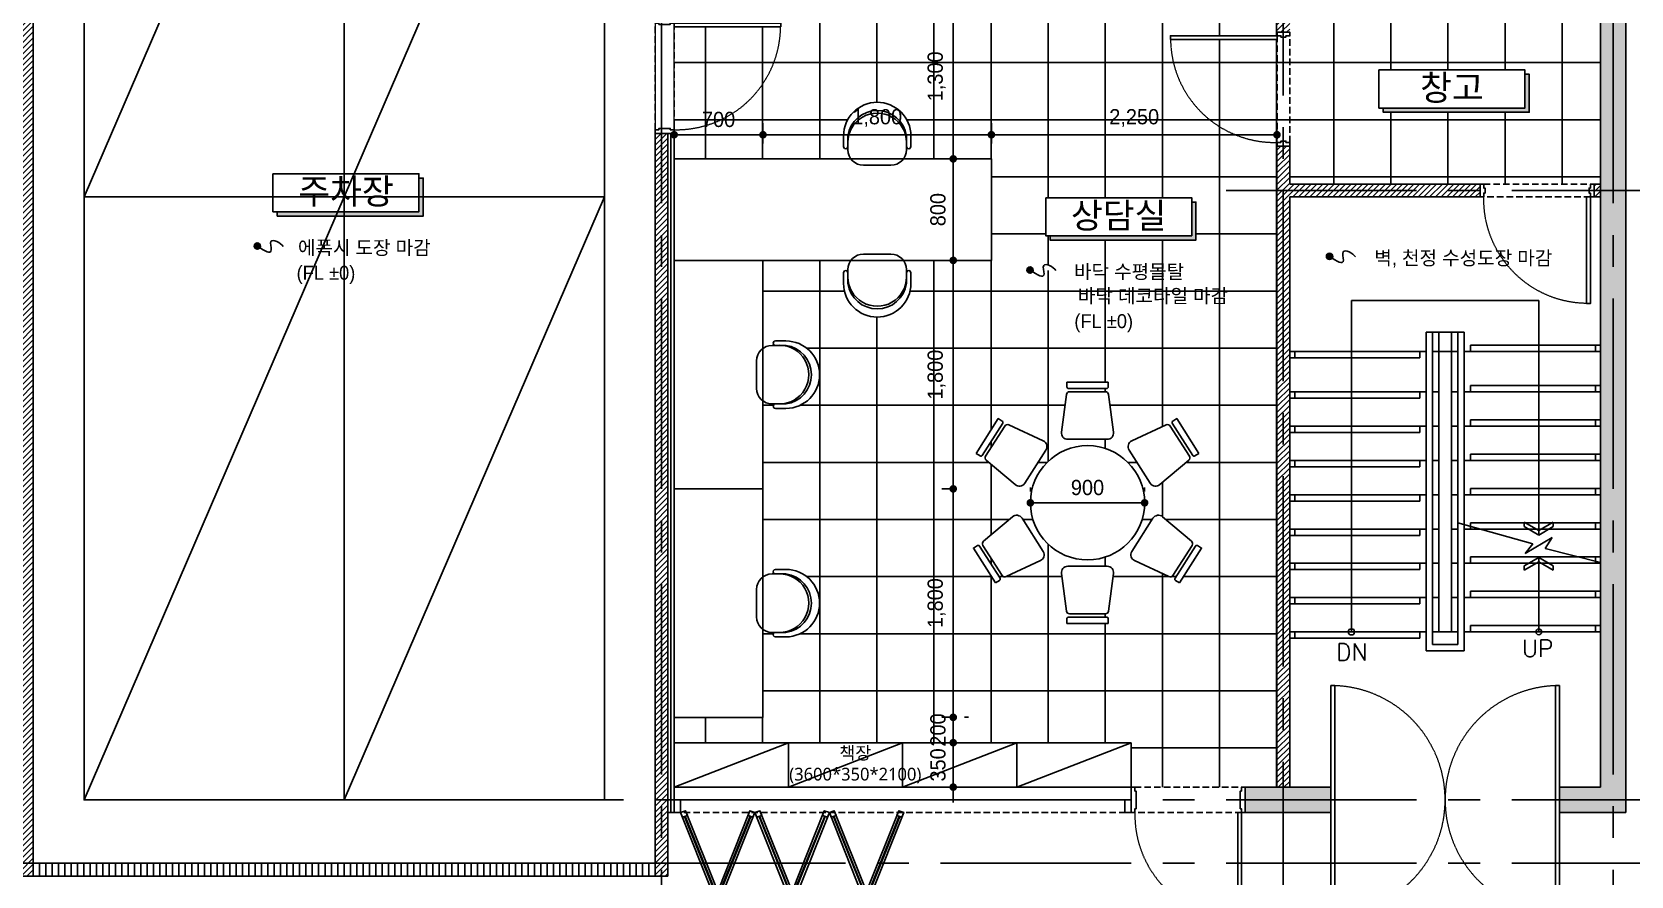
# Model space of a CAD drawing. Header units: millimetres. Extents: x -224448 to 1592092, y -164641 to 319001.
# Drawn here: x -9757 to 2843, y 85562 to 92212 of the extents above; entities that cross this region are included whole.
import ezdxf
from ezdxf.enums import TextEntityAlignment as Align

# ---------------------------------------------------------------- set-up
doc = ezdxf.new("R2010")
doc.units = ezdxf.units.MM
for name, pattern in [('CEN', [62, 60, -1, 0, -1]), ('CENTER2', [1.125, 0.75, -0.125, 0.125, -0.125]), ('HIDDEN', [9.525, 6.35, -3.175])]:
    doc.linetypes.add(name, pattern=pattern)
doc.layers.get('Defpoints').update_dxf_attribs({"color": 35})
for name, color, linetype in [('ARREA', 1, 'Continuous'), ('CORE', 7, 'Continuous'), ('DIM', 3, 'Continuous'), ('FUR', 6, 'Continuous'), ('I-SYM', 4, 'Continuous'), ('I-TEXT', 7, 'Continuous'), ('I_CON', 2, 'Continuous'), ('I_DOOR', 4, 'Continuous'), ('I_FUR', 6, 'Continuous'), ('I_HAT', 8, 'Continuous'), ('I_TXT', 7, 'Continuous'), ('I_WALL', 3, 'Continuous'), ('I_WIN', 5, 'Continuous')]:
    doc.layers.add(name, color=color, linetype=linetype)
doc.layers.add('I_CEN', color=1, linetype='CEN', lineweight=13)
doc.styles.add('HY울릉도', font='')
doc.styles.add('IABU-글꼴스타일', font='')
doc.styles.add('NTOP', font='Dotum.ttf')
doc.styles.add('ROMANS', font='romans', dxfattribs={"height": 135})
doc.styles.add('맑은고딕', font='malgun.ttf')
doc.styles.get('HY울릉도').set_extended_font_data('HY울릉도L')
doc.styles.get('IABU-글꼴스타일').set_extended_font_data('HY울릉도L')
doc.linetypes.add('BATTING', pattern='A,0.00254,-2.54,[134,ltypeshp.shx,S=2.54,R=0,X=-2.54,Y=0],-5.08,[134,ltypeshp.shx,S=2.54,R=180,X=2.54,Y=0],-2.54', length=10.16254)
doc.dimstyles.new('IABC-100 (SUB)', dxfattribs={"dimscale": 60, "dimtxt": 2, "dimasz": 1, "dimexe": 1.5, "dimexo": 2, "dimgap": 1, "dimtad": 1, "dimdec": 0, "dimdsep": 46, "dimlunit": 6, "dimtxsty": 'IABU-글꼴스타일', "dimblk": '1234_Dot', "dimcen": 1, "dimclrd": 4, "dimclre": 4, "dimclrt": 7, "dimadec": 0, "dimazin": 0, "dimtfac": 1, "dimtdec": 0, "dimtix": 1, "dimtmove": 2, "dimatfit": 3, "dimldrblk": '1234_Dot', "dimfxl": 2, "dimtolj": 1, "dimtzin": 0, "dimarcsym": 0})
pattern_1 = [(0, (-20650, 42020), (0, 450), []), (90, (-20650, 42020), (-450, 3e-14), [])]

# ---------------------------------------------------------------- blocks, each defined once
blk = doc.blocks.new('klsdfa')
at = {"layer": 'I_CEN'}
blk.add_arc((2937606, -1355168), 820, 90.7053, 181.3042, dxfattribs=at)
at = {"layer": 'I_DOOR'}
for points in [[(2937596, -1354347), (2937596, -1355187), (2937626, -1355187), (2937626, -1354347)], [(2936756, -1355187), (2936756, -1355287), (2936786, -1355287), (2936786, -1355257), (2936796, -1355257), (2936796, -1355217), (2936786, -1355217), (2936786, -1355187), (2936756, -1355187)], [(2937656, -1355187), (2937656, -1355287), (2937626, -1355287), (2937626, -1355257), (2937616, -1355257), (2937616, -1355217), (2937626, -1355217), (2937626, -1355187), (2937656, -1355187)]]:
    blk.add_lwpolyline(points, close=True, dxfattribs=at)
at = {"layer": 'I_FUR', "color": 8, "linetype": 'HIDDEN', "ltscale": 8}
for p, q in [((2937626, -1355187), (2936786, -1355187)), ((2936786, -1355287), (2937626, -1355287))]:
    blk.add_line(p, q, dxfattribs=at)
blk = doc.blocks.new('J8')
at = {"layer": 'I_CEN'}
blk.add_arc((796784, -72323), 820, 268.6958, 359.2947, dxfattribs=at)
at = {"layer": 'I_DOOR'}
for points in [[(796765, -72273), (796615, -72273), (796615, -72303), (796645, -72303), (796645, -72313), (796735, -72313), (796735, -72303), (796765, -72303), (796765, -72273)], [(797605, -72333), (796765, -72333), (796765, -72303), (797605, -72303)], [(796765, -73173), (796615, -73173), (796615, -73143), (796645, -73143), (796645, -73133), (796735, -73133), (796735, -73143), (796765, -73143), (796765, -73173)]]:
    blk.add_lwpolyline(points, close=True, dxfattribs=at)
at = {"layer": 'I_FUR', "color": 8, "linetype": 'HIDDEN', "ltscale": 8}
for p, q in [((796615, -73143), (796615, -72303)), ((796765, -72303), (796765, -73143))]:
    blk.add_line(p, q, dxfattribs=at)
blk = doc.blocks.new('J9')
at = {"layer": 'I_CEN'}
blk.add_arc((800009, -79640), 820, 178.6958, 269.2947, dxfattribs=at)
at = {"layer": 'I_DOOR'}
for points in [[(799159, -79622), (799159, -79422), (799189, -79422), (799189, -79452), (799199, -79452), (799199, -79592), (799189, -79592), (799189, -79622), (799159, -79622)], [(800059, -79622), (800059, -79422), (800029, -79422), (800029, -79452), (800019, -79452), (800019, -79592), (800029, -79592), (800029, -79622), (800059, -79622)], [(799999, -80462), (799999, -79622), (800029, -79622), (800029, -80462)]]:
    blk.add_lwpolyline(points, close=True, dxfattribs=at)
at = {"layer": 'I_FUR', "color": 8, "linetype": 'HIDDEN', "ltscale": 8}
for p, q in [((799189, -79422), (800029, -79422)), ((800029, -79622), (799189, -79622))]:
    blk.add_line(p, q, dxfattribs=at)
blk = doc.blocks.new('J13')
at = {"layer": 'I_CEN'}
for centre, start, end in [((805749, -78923), 270, 90), ((807549, -78923), 90, 270)]:
    blk.add_arc(centre, 900, start, end, dxfattribs=at)
at = {"layer": 'I_DOOR'}
for points in [[(805749, -79823), (805749, -78023), (805779, -78023), (805779, -79823)], [(807549, -79823), (807549, -78023), (807519, -78023), (807519, -79823)]]:
    blk.add_lwpolyline(points, close=True, dxfattribs=at)
blk = doc.blocks.new('55')
at = {"layer": 'CORE', "color": 1}
for p, q in [((43002, 6190), (43002, 8800)), ((43002, 8080), (43002, 8800)), ((44478, 8800), (43002, 8800)), ((44478, 6953), (44478, 8800)), ((43940, 8450), (44965, 8450)), ((43940, 8400), (43940, 8450)), ((44925, 8450), (44925, 8400)), ((42515, 8350), (43540, 8350)), ((42555, 8400), (42555, 8350)), ((43540, 8350), (43540, 8400)), ((42555, 8080), (42555, 8030)), ((43540, 8030), (43540, 8080)), ((43940, 8130), (44965, 8130)), ((43940, 8080), (43940, 8130)), ((44925, 8130), (44925, 8080)), ((42515, 8030), (43540, 8030)), ((43940, 7860), (44965, 7860)), ((43940, 7810), (43940, 7860)), ((44925, 7860), (44925, 7810)), ((42515, 7760), (43540, 7760)), ((42555, 7810), (42555, 7760)), ((43540, 7760), (43540, 7810)), ((43940, 7590), (44965, 7590)), ((43940, 7540), (43940, 7590)), ((44925, 7590), (44925, 7540)), ((42515, 7490), (43540, 7490)), ((42555, 7540), (42555, 7490)), ((43540, 7490), (43540, 7540)), ((43940, 7320), (44965, 7320)), ((43940, 7270), (43940, 7320)), ((44925, 7320), (44925, 7270)), ((42515, 7220), (43540, 7220)), ((42555, 7270), (42555, 7220)), ((43540, 7220), (43540, 7270)), ((42515, 6950), (43540, 6950)), ((42555, 7000), (42555, 6950)), ((43540, 6950), (43540, 7000)), ((43840, 7050), (44431, 6883)), ((43940, 7050), (44965, 7050)), ((43940, 7000), (43940, 7050)), ((44371, 6807), (44584, 6934)), ((44584, 6934), (44529, 6847)), ((44925, 7050), (44925, 7000)), ((44431, 6883), (44371, 6807)), ((44529, 6847), (44965, 6736)), ((42515, 6680), (43540, 6680)), ((42555, 6730), (42555, 6680)), ((43540, 6680), (43540, 6730)), ((43940, 6780), (44965, 6780)), ((43940, 6730), (43940, 6780)), ((44478, 6190), (44478, 6777)), ((44925, 6780), (44925, 6730)), ((42555, 6460), (42555, 6410)), ((43540, 6410), (43540, 6460)), ((43940, 6510), (44965, 6510)), ((43940, 6460), (43940, 6510)), ((44925, 6510), (44925, 6460)), ((42515, 6410), (43540, 6410)), ((42555, 6190), (42555, 6140)), ((43540, 6140), (43540, 6190)), ((43940, 6240), (44965, 6240)), ((43940, 6190), (43940, 6240)), ((44925, 6240), (44925, 6190)), ((42515, 6140), (43540, 6140))]:
    blk.add_line(p, q, dxfattribs=at)
at = {"layer": 'CORE'}
for p, q in [((43590, 6040), (43590, 8550)), ((43590, 8550), (43890, 8550)), ((43640, 6090), (43640, 8550)), ((43690, 6190), (43690, 8550)), ((43790, 6190), (43790, 8550)), ((43840, 6090), (43840, 8550)), ((43890, 6040), (43890, 8550)), ((42515, 8400), (43590, 8400)), ((43640, 8400), (43690, 8400)), ((43640, 8400), (43840, 8400)), ((43790, 8400), (43840, 8400)), ((43890, 8400), (44965, 8400)), ((42515, 8080), (43590, 8080)), ((43640, 8080), (43690, 8080)), ((43790, 8080), (43840, 8080)), ((43890, 8080), (44965, 8080)), ((42515, 7810), (43590, 7810)), ((43640, 7810), (43690, 7810)), ((43790, 7810), (43840, 7810)), ((43890, 7810), (44965, 7810)), ((42515, 7540), (43590, 7540)), ((43640, 7540), (43690, 7540)), ((43790, 7540), (43840, 7540)), ((43890, 7540), (44965, 7540)), ((42515, 7270), (43590, 7270)), ((43640, 7270), (43690, 7270)), ((43790, 7270), (43840, 7270)), ((43890, 7270), (44965, 7270)), ((42515, 7000), (43590, 7000)), ((43640, 7000), (43690, 7000)), ((43790, 7000), (43840, 7000)), ((43890, 7000), (44965, 7000)), ((44478, 6988), (44363, 7054)), ((44363, 7054), (44363, 7019)), ((44478, 6953), (44363, 7019)), ((44478, 6988), (44592, 7054)), ((44478, 6953), (44592, 7019)), ((44592, 7054), (44592, 7019)), ((42515, 6730), (43590, 6730)), ((43640, 6730), (43690, 6730)), ((43790, 6730), (43840, 6730)), ((43890, 6730), (44965, 6730)), ((44478, 6777), (44363, 6711)), ((44478, 6743), (44363, 6677)), ((44363, 6677), (44363, 6711)), ((44478, 6777), (44592, 6711)), ((44478, 6743), (44592, 6677)), ((44592, 6677), (44592, 6711)), ((42515, 6460), (43590, 6460)), ((43640, 6460), (43690, 6460)), ((43790, 6460), (43840, 6460)), ((43890, 6460), (44965, 6460)), ((42515, 6190), (43590, 6190)), ((43640, 6190), (43840, 6190)), ((43890, 6190), (44965, 6190)), ((43640, 6090), (43840, 6090)), ((43590, 6040), (43890, 6040))]:
    blk.add_line(p, q, dxfattribs=at)
for centre, radius in [((43002, 6190), 24.4), ((44478, 6190), 23.2)]:
    blk.add_circle(centre, radius, dxfattribs=at)
at = {"layer": 'CORE', "color": 2, "style": 'ROMANS'}
for s, p in [('DN', (43005, 5963)), ('UP', (44469, 5992))]:
    blk.add_text(s, height=135, dxfattribs=at).set_placement(p, align=Align.CENTER)
blk = doc.blocks.new('gg')
at = {"layer": 'I_FUR'}
blk.add_lwpolyline([(39772, 12041, 0.414213), (39894, 12163), (39894, 12189, 1.001496), (39929, 12189), (39929, 12272, 0.999571), (39398, 12272), (39398, 12189, 1.001496), (39433, 12189), (39433, 12163, 0.414213), (39555, 12041)], format="xyb", close=True, dxfattribs=at)
blk.add_lwpolyline([(39894, 12189), (39894, 12272, 0.871098), (39433, 12272), (39433, 12189)], format="xyb", dxfattribs=at)
at = {"layer": 'I_HAT'}
blk.add_arc((39664, 12221), 231, 359.9213, 180.0787, dxfattribs=at)
blk = doc.blocks.new('J85')
at = {"layer": 'I_FUR'}
for points in [[(806492, -75205, 0.453592), (806541, -75148), (806502, -74852, 0.375902), (806477, -74830), (806196, -74830, 0.375902), (806171, -74852), (806131, -75148, 0.453592), (806181, -75205)], [(806499, -74755), (806499, -74793, -0.414214), (806486, -74805), (806186, -74805, -0.414214), (806174, -74793), (806174, -74755)]]:
    blk.add_lwpolyline(points, format="xyb", close=True, dxfattribs=at)
blk = doc.blocks.new('1234_Dot')
at = {"color": 0, "linetype": 'ByBlock', "lineweight": -2}
blk.add_line((-0.5, 0), (-1, 0), dxfattribs=at)
at = {"color": 0, "linetype": 'ByBlock', "const_width": 0.5}
blk.add_lwpolyline([(-0.25, 0, 1), (0.25, 0, 1)], format="xyb", close=True, dxfattribs=at)
blk = doc.blocks.new('*D224')
at = {"layer": 'Defpoints', "color": 0, "ltscale": 50, "transparency": 16777216}
for p in [(-1890, 88502), (-990, 88502), (-990, 88502)]:
    blk.add_point(p, dxfattribs=at)
at = {"layer": 'DIM', "color": 4, "lineweight": -2, "ltscale": 50, "transparency": 16777216}
for p, q in [((-1890, 88622), (-1890, 88592)), ((-990, 88622), (-990, 88592)), ((-1830, 88502), (-1050, 88502))]:
    blk.add_line(p, q, dxfattribs=at)
at = {"layer": 'DIM', "color": 4, "lineweight": -2, "ltscale": 50, "transparency": 16777216, "xscale": 60, "yscale": 60, "zscale": 60, "rotation": 180}
blk.add_blockref('1234_Dot', (-1890, 88502), dxfattribs=at)
at = {"layer": 'DIM', "color": 4, "lineweight": -2, "ltscale": 50, "transparency": 16777216, "xscale": 60, "yscale": 60, "zscale": 60}
blk.add_blockref('1234_Dot', (-990, 88502), dxfattribs=at)
at = {"layer": 'DIM', "color": 7, "ltscale": 50, "transparency": 16777216, "insert": (-1440, 88622), "char_height": 120, "attachment_point": 5, "style": 'IABU-글꼴스타일'}
blk.add_mtext('\\A1;900', dxfattribs=at)
blk = doc.blocks.new('*D225')
at = {"layer": 'Defpoints', "color": 0, "ltscale": 50, "transparency": 16777216}
for p in [(-2498, 92512), (-2498, 92512), (-2498, 91212)]:
    blk.add_point(p, dxfattribs=at)
at = {"layer": 'DIM', "color": 4, "lineweight": -2, "ltscale": 50, "transparency": 16777216}
for p, q in [((-2378, 92512), (-2408, 92512)), ((-2498, 91272), (-2498, 92452)), ((-2378, 91212), (-2408, 91212))]:
    blk.add_line(p, q, dxfattribs=at)
at = {"layer": 'DIM', "color": 4, "lineweight": -2, "ltscale": 50, "transparency": 16777216, "xscale": 60, "yscale": 60, "zscale": 60}
for p, rotation in [((-2498, 92512), 90), ((-2498, 91212), 270)]:
    blk.add_blockref('1234_Dot', p, dxfattribs=dict(at, rotation=rotation))
at = {"layer": 'DIM', "color": 7, "ltscale": 50, "transparency": 16777216, "insert": (-2629, 91862), "char_height": 120, "attachment_point": 5, "rotation": 90, "style": 'IABU-글꼴스타일'}
blk.add_mtext('\\A1;1,300', dxfattribs=at)
blk = doc.blocks.new('*D226')
at = {"layer": 'Defpoints', "color": 0, "ltscale": 50, "transparency": 16777216}
for p in [(-2498, 91212), (-2498, 90412), (-2498, 90412)]:
    blk.add_point(p, dxfattribs=at)
at = {"layer": 'DIM', "color": 4, "lineweight": -2, "ltscale": 50, "transparency": 16777216}
for p, q in [((-2498, 91152), (-2498, 90472)), ((-2378, 91212), (-2408, 91212)), ((-2378, 90412), (-2408, 90412))]:
    blk.add_line(p, q, dxfattribs=at)
at = {"layer": 'DIM', "color": 4, "lineweight": -2, "ltscale": 50, "transparency": 16777216, "xscale": 60, "yscale": 60, "zscale": 60}
for p, rotation in [((-2498, 91212), 90), ((-2498, 90412), 270)]:
    blk.add_blockref('1234_Dot', p, dxfattribs=dict(at, rotation=rotation))
at = {"layer": 'DIM', "color": 7, "ltscale": 50, "transparency": 16777216, "insert": (-2618, 90812), "char_height": 120, "attachment_point": 5, "rotation": 90, "style": 'IABU-글꼴스타일'}
blk.add_mtext('\\A1;800', dxfattribs=at)
blk = doc.blocks.new('*D227')
at = {"layer": 'Defpoints', "color": 0, "ltscale": 50, "transparency": 16777216}
for p in [(-2498, 86812), (-2498, 86612), (-2498, 86612)]:
    blk.add_point(p, dxfattribs=at)
at = {"layer": 'DIM', "color": 4, "lineweight": -2, "ltscale": 50, "transparency": 16777216}
for p, q in [((-2498, 86872), (-2498, 86932)), ((-2498, 86812), (-2498, 86612)), ((-2378, 86812), (-2408, 86812)), ((-2378, 86612), (-2408, 86612)), ((-2498, 86552), (-2498, 86492))]:
    blk.add_line(p, q, dxfattribs=at)
at = {"layer": 'DIM', "color": 4, "lineweight": -2, "ltscale": 50, "transparency": 16777216, "xscale": 60, "yscale": 60, "zscale": 60}
for p, rotation in [((-2498, 86812), 270), ((-2498, 86612), 90)]:
    blk.add_blockref('1234_Dot', p, dxfattribs=dict(at, rotation=rotation))
at = {"layer": 'DIM', "color": 7, "ltscale": 50, "transparency": 16777216, "insert": (-2618, 86712), "char_height": 120, "attachment_point": 5, "rotation": 90, "style": 'IABU-글꼴스타일'}
blk.add_mtext('\\A1;200', dxfattribs=at)
blk = doc.blocks.new('*D228')
at = {"layer": 'Defpoints', "color": 0, "ltscale": 50, "transparency": 16777216}
for p in [(-2498, 86612), (-2498, 86262), (-2498, 86262)]:
    blk.add_point(p, dxfattribs=at)
at = {"layer": 'DIM', "color": 4, "lineweight": -2, "ltscale": 50, "transparency": 16777216}
for p, q in [((-2498, 86672), (-2498, 86732)), ((-2498, 86612), (-2498, 86262)), ((-2378, 86612), (-2408, 86612)), ((-2498, 86202), (-2498, 86142)), ((-2378, 86262), (-2408, 86262))]:
    blk.add_line(p, q, dxfattribs=at)
at = {"layer": 'DIM', "color": 4, "lineweight": -2, "ltscale": 50, "transparency": 16777216, "xscale": 60, "yscale": 60, "zscale": 60}
for p, rotation in [((-2498, 86612), 270), ((-2498, 86262), 90)]:
    blk.add_blockref('1234_Dot', p, dxfattribs=dict(at, rotation=rotation))
at = {"layer": 'DIM', "color": 7, "ltscale": 50, "transparency": 16777216, "insert": (-2618, 86437), "char_height": 120, "attachment_point": 5, "rotation": 90, "style": 'IABU-글꼴스타일'}
blk.add_mtext('\\A1;350', dxfattribs=at)
blk = doc.blocks.new('*D229')
at = {"layer": 'Defpoints', "color": 0, "ltscale": 50, "transparency": 16777216}
for p in [(-2378, 90412), (-2498, 88612), (-2378, 88612)]:
    blk.add_point(p, dxfattribs=at)
at = {"layer": 'DIM', "color": 4, "lineweight": -2, "ltscale": 50, "transparency": 16777216}
for p, q in [((-2498, 90412), (-2588, 90412)), ((-2498, 90352), (-2498, 88672)), ((-2498, 88612), (-2588, 88612))]:
    blk.add_line(p, q, dxfattribs=at)
at = {"layer": 'DIM', "color": 4, "lineweight": -2, "ltscale": 50, "transparency": 16777216, "xscale": 60, "yscale": 60, "zscale": 60}
for p, rotation in [((-2498, 90412), 90), ((-2498, 88612), 270)]:
    blk.add_blockref('1234_Dot', p, dxfattribs=dict(at, rotation=rotation))
at = {"layer": 'DIM', "color": 7, "ltscale": 50, "transparency": 16777216, "insert": (-2629, 89512), "char_height": 120, "attachment_point": 5, "rotation": 90, "style": 'IABU-글꼴스타일'}
blk.add_mtext('\\A1;1,800', dxfattribs=at)
blk = doc.blocks.new('*D230')
at = {"layer": 'Defpoints', "color": 0, "ltscale": 50, "transparency": 16777216}
for p in [(-2378, 88612), (-2498, 86812), (-2378, 86812)]:
    blk.add_point(p, dxfattribs=at)
at = {"layer": 'DIM', "color": 4, "lineweight": -2, "ltscale": 50, "transparency": 16777216}
for p, q in [((-2498, 88612), (-2588, 88612)), ((-2498, 88552), (-2498, 86872)), ((-2498, 86812), (-2588, 86812))]:
    blk.add_line(p, q, dxfattribs=at)
at = {"layer": 'DIM', "color": 4, "lineweight": -2, "ltscale": 50, "transparency": 16777216, "xscale": 60, "yscale": 60, "zscale": 60}
for p, rotation in [((-2498, 88612), 90), ((-2498, 86812), 270)]:
    blk.add_blockref('1234_Dot', p, dxfattribs=dict(at, rotation=rotation))
at = {"layer": 'DIM', "color": 7, "ltscale": 50, "transparency": 16777216, "insert": (-2629, 87712), "char_height": 120, "attachment_point": 5, "rotation": 90, "style": 'IABU-글꼴스타일'}
blk.add_mtext('\\A1;1,800', dxfattribs=at)
blk = doc.blocks.new('J856')
at = {"layer": 'I_DOOR', "ltscale": 10}
for points in [[(796071, -82370), (796071, -82270), (796021, -82270), (796021, -82370)], [(799621, -82370), (799621, -82270), (799571, -82270), (799571, -82370)], [(796364, -82993), (796110, -82356), (796071, -82370), (796325, -83008)], [(796110, -82356), (796125, -82393), (796086, -82408), (796071, -82370)], [(796364, -82993), (796618, -82356), (796657, -82370), (796403, -83008)], [(796618, -82356), (796603, -82393), (796642, -82408), (796657, -82370)], [(796950, -82993), (796697, -82356), (796657, -82370), (796911, -83008)], [(796697, -82356), (796712, -82393), (796672, -82408), (796657, -82370)], [(796950, -82993), (797204, -82356), (797244, -82370), (796990, -83008)], [(797204, -82356), (797189, -82393), (797229, -82408), (797244, -82370)], [(797537, -82993), (797283, -82356), (797244, -82370), (797497, -83008)], [(797283, -82356), (797298, -82393), (797258, -82408), (797244, -82370)], [(797537, -82993), (797791, -82356), (797830, -82370), (797576, -83008)], [(797791, -82356), (797776, -82393), (797815, -82408), (797830, -82370)], [(796364, -82993), (796349, -82956), (796310, -82970), (796325, -83008)], [(796364, -82993), (796379, -82956), (796418, -82970), (796403, -83008)], [(796950, -82993), (796936, -82956), (796896, -82970), (796911, -83008)], [(796950, -82993), (796965, -82956), (797005, -82970), (796990, -83008)], [(797537, -82993), (797522, -82956), (797483, -82970), (797497, -83008)], [(797537, -82993), (797552, -82956), (797591, -82970), (797576, -83008)]]:
    blk.add_lwpolyline(points, close=True, dxfattribs=at)
at = {"layer": 'I_WIN', "color": 152, "ltscale": 50}
for p, q in [((796329, -82963), (796103, -82401)), ((796333, -82962), (796107, -82400)), ((796395, -82962), (796621, -82400)), ((796399, -82963), (796625, -82401)), ((796916, -82963), (796690, -82401)), ((796919, -82962), (796693, -82400)), ((796981, -82962), (797207, -82400)), ((796985, -82963), (797211, -82401)), ((797502, -82963), (797276, -82401)), ((797506, -82962), (797280, -82400)), ((797568, -82962), (797794, -82400)), ((797572, -82963), (797798, -82401))]:
    blk.add_line(p, q, dxfattribs=at)
at = {"layer": 'I_WIN', "linetype": 'HIDDEN', "ltscale": 8}
blk.add_lwpolyline([(799621, -82270), (796021, -82270), (796021, -82370), (799621, -82370)], dxfattribs=at)
blk = doc.blocks.new('마감지시')
at = {"layer": 'I-SYM'}
blk.add_hatch(color=256, dxfattribs=at).paths.add_polyline_path([(100285, -105169, 1), (100395, -105169, 1)])
blk.add_circle((100340, -105169), 55.1, dxfattribs=at)
blk.add_open_spline([(100340, -105169), (100472, -105076), (100636, -104989), (100521, -105343), (100750, -105224), (100793, -105160)], degree=3, knots=[104.407257, 104.407257, 104.407257, 104.407257, 483.492448, 667.725925, 958.402292, 958.402292, 958.402292, 958.402292], dxfattribs=at)
blk = doc.blocks.new('*D232')
at = {"layer": 'Defpoints', "color": 0, "ltscale": 50, "transparency": 16777216}
for p in [(-3997, 91402), (-4697, 91212), (-3997, 91212)]:
    blk.add_point(p, dxfattribs=at)
at = {"layer": 'DIM', "color": 4, "lineweight": -2, "ltscale": 50, "transparency": 16777216}
for p, q in [((-4697, 91332), (-4697, 91492)), ((-3997, 91332), (-3997, 91492)), ((-4637, 91402), (-4057, 91402))]:
    blk.add_line(p, q, dxfattribs=at)
at = {"layer": 'DIM', "color": 4, "lineweight": -2, "ltscale": 50, "transparency": 16777216, "xscale": 60, "yscale": 60, "zscale": 60, "rotation": 180}
blk.add_blockref('1234_Dot', (-4697, 91402), dxfattribs=at)
at = {"layer": 'DIM', "color": 4, "lineweight": -2, "ltscale": 50, "transparency": 16777216, "xscale": 60, "yscale": 60, "zscale": 60}
blk.add_blockref('1234_Dot', (-3997, 91402), dxfattribs=at)
at = {"layer": 'DIM', "color": 7, "ltscale": 50, "transparency": 16777216, "insert": (-4347, 91522), "char_height": 120, "attachment_point": 5, "style": 'IABU-글꼴스타일'}
blk.add_mtext('\\A1;700', dxfattribs=at)
blk = doc.blocks.new('*D233')
at = {"layer": 'Defpoints', "color": 0, "ltscale": 50, "transparency": 16777216}
for p in [(-2197, 91402), (-3997, 91212), (-2197, 91212)]:
    blk.add_point(p, dxfattribs=at)
at = {"layer": 'DIM', "color": 4, "lineweight": -2, "ltscale": 50, "transparency": 16777216}
for p, q in [((-3997, 91332), (-3997, 91492)), ((-2197, 91332), (-2197, 91492)), ((-3937, 91402), (-2257, 91402))]:
    blk.add_line(p, q, dxfattribs=at)
at = {"layer": 'DIM', "color": 4, "lineweight": -2, "ltscale": 50, "transparency": 16777216, "xscale": 60, "yscale": 60, "zscale": 60, "rotation": 180}
blk.add_blockref('1234_Dot', (-3997, 91402), dxfattribs=at)
at = {"layer": 'DIM', "color": 4, "lineweight": -2, "ltscale": 50, "transparency": 16777216, "xscale": 60, "yscale": 60, "zscale": 60}
blk.add_blockref('1234_Dot', (-2197, 91402), dxfattribs=at)
at = {"layer": 'DIM', "color": 7, "ltscale": 50, "transparency": 16777216, "insert": (-3097, 91533), "char_height": 120, "attachment_point": 5, "style": 'IABU-글꼴스타일'}
blk.add_mtext('\\A1;1,800', dxfattribs=at)
blk = doc.blocks.new('*D234')
at = {"layer": 'Defpoints', "color": 0, "ltscale": 50, "transparency": 16777216}
for p in [(53, 91402), (-2197, 91212), (53, 91212)]:
    blk.add_point(p, dxfattribs=at)
at = {"layer": 'DIM', "color": 4, "lineweight": -2, "ltscale": 50, "transparency": 16777216}
for p, q in [((-2197, 91332), (-2197, 91492)), ((53, 91332), (53, 91492)), ((-2137, 91402), (-7, 91402))]:
    blk.add_line(p, q, dxfattribs=at)
at = {"layer": 'DIM', "color": 4, "lineweight": -2, "ltscale": 50, "transparency": 16777216, "xscale": 60, "yscale": 60, "zscale": 60, "rotation": 180}
blk.add_blockref('1234_Dot', (-2197, 91402), dxfattribs=at)
at = {"layer": 'DIM', "color": 4, "lineweight": -2, "ltscale": 50, "transparency": 16777216, "xscale": 60, "yscale": 60, "zscale": 60}
blk.add_blockref('1234_Dot', (53, 91402), dxfattribs=at)
at = {"layer": 'DIM', "color": 7, "ltscale": 50, "transparency": 16777216, "insert": (-1072, 91533), "char_height": 120, "attachment_point": 5, "style": 'IABU-글꼴스타일'}
blk.add_mtext('\\A1;2,250', dxfattribs=at)

msp = doc.modelspace()

# ---------------------------------------------------------------- hatches: boundary and pattern name
at = {"layer": 'I_HAT'}
h = msp.add_hatch(color=256, dxfattribs=at)
h.dxf.hatch_style = 1
h.paths.add_polyline_path([(2803.055, 96261.633), (-319.461, 96261.633), (-319.461, 96061.633), (2603.055, 96061.633), (2603.055, 86261.633), (2278.055, 86261.633), (2278.055, 86061.633), (2803.055, 86061.633)])
h.paths.add_polyline_path([(478.055, 86261.633), (-196.945, 86261.633), (-196.945, 86061.633), (478.055, 86061.633)], flags=17)
h = msp.add_hatch(dxfattribs=at)
h.set_pattern_fill('ANSI31', color=256, scale=10)
h.set_pattern_definition([(45, (-20650, 42020), (-22.45064, 22.45064), [])])
h.paths.add_polyline_path([(2603.055, 92611.633), (3.055, 92611.633), (3.055, 92511.633), (53.055, 92511.633), (53.055, 92211.633), (153.055, 92211.633), (153.055, 92511.633), (2603.055, 92511.633)])
h.paths.add_polyline_path([(1653.055, 91011.633), (153.055, 91011.633), (153.055, 91311.633), (53.055, 91311.633), (53.055, 86261.633), (153.055, 86261.633), (153.055, 90911.633), (1653.055, 90911.633)])
h.paths.add_polyline_path([(2603.055, 91011.633), (2553.055, 91011.633), (2553.055, 90911.633), (2603.055, 90911.633)])
h.paths.add_polyline_path([(-896.945, 92611.633), (-4746.945, 92611.633), (-4746.945, 96061.633), (-4846.945, 96061.633), (-4846.945, 92311.633), (-4746.945, 92311.633), (-4746.945, 92511.633), (-896.945, 92511.633)])
h.paths.add_polyline_path([(-4746.945, 91411.633), (-4846.945, 91411.633), (-4846.945, 85561.633), (-4746.945, 85561.633)])
h.paths.add_polyline_path([(-9746.945, 96061.633), (-9846.945, 96061.633), (-9846.945, 92611.633), (-9896.945, 92611.633), (-9896.945, 92511.633), (-9846.945, 92511.633), (-9846.945, 85561.633), (-9746.945, 85561.633)])
h.paths.add_polyline_path([(-10796.945, 92611.633), (-12099.639, 92611.633), (-12105.353, 92511.633), (-10796.945, 92511.633)])
h = msp.add_hatch(dxfattribs=at)
h.set_pattern_fill('_USER', color=256, scale=450, double=1, pattern_type=0)
h.set_pattern_definition(pattern_1)
h.paths.add_polyline_path([(-785.863, 92151.633), (-786.945, 92151.633), (-786.945, 92181.633), (53.055, 92181.633), (53.055, 92211.633), (53.055, 92511.633), (3.055, 92511.633), (-26.945, 92511.633), (-866.945, 92511.633), (-896.945, 92511.633), (-4696.945, 92511.633), (-4696.945, 92311.633), (-4696.945, 92281.633), (-3856.945, 92281.633), (-3856.945, 92251.633), (-3858.027, 92251.633, -0.417278727), (-4696.945, 91441.633), (-4696.945, 91411.633), (-4696.945, 91211.633), (-3303.844, 91211.633, -0.159380518), (-3327.47, 91283.863), (-3327.47, 91309.403, -1.000000756), (-3362.507, 91309.35), (-3362.507, 91392.045, -0.999999234), (-2831.382, 91392.272), (-2831.398, 91309.403, -0.999395624), (-2866.435, 91309.329), (-2866.42, 91284.014, -0.159697143), (-2890.046, 91211.633), (-2196.945, 91211.633), (-2196.945, 90411.633), (-2890.046, 90411.633, -0.159386718), (-2866.42, 90339.4), (-2866.435, 90313.864, -0.999810707), (-2831.398, 90313.923), (-2831.382, 90231.323, -1.000189321), (-3362.507, 90230.994), (-3362.507, 90313.864, -1.00001224), (-3327.47, 90313.916), (-3327.47, 90339.4, -0.159386789), (-3303.844, 90411.633), (-3996.945, 90411.633), (-3996.945, 89718.532, -0.159386718), (-3924.712, 89742.158), (-3899.176, 89742.143, -0.999810707), (-3899.235, 89777.18), (-3816.634, 89777.196, -1.000189321), (-3816.306, 89246.071), (-3899.176, 89246.071, -1.000012239), (-3899.228, 89281.108), (-3924.712, 89281.108, -0.159386789), (-3996.945, 89304.734), (-3996.945, 88611.633), (-3996.945, 87918.532, -0.159386718), (-3924.712, 87942.158), (-3899.176, 87942.143, -0.999810707), (-3899.235, 87977.18), (-3816.634, 87977.196, -1.000189321), (-3816.306, 87446.071), (-3899.176, 87446.071, -1.000012241), (-3899.228, 87481.108), (-3924.712, 87481.108, -0.159386789), (-3996.945, 87504.734), (-3996.945, 86811.633), (-4696.945, 86811.633), (-4696.945, 86611.633), (-1096.945, 86611.633), (-1096.945, 86261.633), (-1066.945, 86261.633), (-226.945, 86261.633), (-196.945, 86261.633), (53.055, 86261.633), (53.055, 91311.633), (53.055, 91341.633, -0.417278727)])
h.paths.add_polyline_path([(-1768.916, 90905.67), (-619.033, 90905.67), (-619.033, 90871.92), (-585.283, 90871.92), (-585.283, 90571.92), (-1735.166, 90571.92), (-1735.166, 90605.67), (-1768.916, 90605.67)], flags=16)
edge = h.paths.add_edge_path(flags=16)
edge.add_spline(control_points=[(-1688.5, 90331.657), (-1707.854, 90360.677), (-1810.946, 90414.161), (-1761.923, 90263.2), (-1822.168, 90288.569), (-1872.019, 90321.596)], knot_values=[148.84740091, 148.84740091, 148.84740091, 148.84740091, 439.523768227, 623.757244945, 958.402292488, 958.402292488, 958.402292488, 958.402292488], degree=3, periodic=0)
edge.add_ellipse((-1892.532, 90335.509), major_axis=(17.526, 17.526), ratio=1, start_angle=-45, end_angle=280.8512364, ccw=False)
edge.add_ellipse((-1892.532, 90335.509), major_axis=(17.526, 17.526), ratio=1, start_angle=280.8512364, end_angle=315, ccw=False)
h.paths.add_polyline_path([(-1602.327, 89452.426), (-1277.327, 89452.426), (-1277.327, 89414.926, -0.414213562), (-1289.827, 89402.426), (-1589.827, 89402.426, -0.414213562), (-1602.327, 89414.926)], flags=16)
h.paths.add_polyline_path([(-1580.44, 89377.426), (-1299.215, 89377.426, -0.375901964), (-1274.435, 89355.73), (-1234.875, 89059.034, -0.453591936), (-1284.437, 89002.426), (-1595.218, 89002.426, -0.453591936), (-1644.78, 89059.034), (-1605.22, 89355.73, -0.375901964)], flags=16)
h.paths.add_polyline_path([(-2143.058, 89165.899), (-2111.432, 89145.748, -0.414213562), (-2107.606, 89128.49), (-2268.809, 88875.48, -0.414213562), (-2286.068, 88871.655), (-2317.694, 88891.806)], flags=16)
h.paths.add_polyline_path([(-2059.954, 89116.38), (-1788.474, 88990.315, -0.453591936), (-1767.364, 88918.099), (-1934.361, 88655.997, -0.453591936), (-2008.733, 88644.617), (-2237.699, 88837.407, -0.375901964), (-2242.681, 88869.964), (-2091.567, 89107.139, -0.375901964)], flags=16)
h.paths.add_polyline_path([(-736.597, 89165.899), (-561.961, 88891.806), (-593.587, 88871.655, -0.414213562), (-610.846, 88875.48), (-772.048, 89128.49, -0.414213562), (-768.223, 89145.748)], flags=16)
h.paths.add_polyline_path([(-819.701, 89116.38, -0.375901964), (-788.088, 89107.139), (-636.974, 88869.964, -0.375901964), (-641.956, 88837.407), (-870.922, 88644.617, -0.453591936), (-945.294, 88655.997), (-1112.291, 88918.099, -0.453591936), (-1091.181, 88990.315)], flags=16)
h.paths.add_polyline_path([(-989.827, 88502.426, -1), (-1889.827, 88502.426, -1)], flags=16)
h.paths.add_polyline_path([(-1955.655, 88380.756), (-1788.658, 88118.654, -0.453591936), (-1809.768, 88046.438), (-2081.248, 87920.373, -0.375901964), (-2112.861, 87929.614), (-2263.975, 88166.789, -0.375901964), (-2258.993, 88199.346), (-2030.027, 88392.136, -0.453591936)], flags=16)
h.paths.add_polyline_path([(-849.628, 88392.136), (-620.662, 88199.346, -0.375901964), (-615.68, 88166.789), (-766.794, 87929.614, -0.375901964), (-798.407, 87920.373), (-1069.887, 88046.438, -0.453591936), (-1090.997, 88118.654), (-924, 88380.756, -0.453591936)], flags=16)
h.paths.add_polyline_path([(-2290.103, 88161.272), (-2128.901, 87908.263, -0.414213562), (-2132.726, 87891.004), (-2164.352, 87870.854), (-2338.988, 88144.947), (-2307.362, 88165.098, -0.414213562)], flags=16)
h.paths.add_polyline_path([(-1595.218, 88002.426), (-1284.437, 88002.426, -0.453591936), (-1234.875, 87945.818), (-1274.435, 87649.122, -0.375901964), (-1299.215, 87627.426), (-1580.44, 87627.426, -0.375901964), (-1605.22, 87649.122), (-1644.78, 87945.818, -0.453591936)], flags=16)
h.paths.add_polyline_path([(-572.293, 88165.098), (-540.667, 88144.947), (-715.303, 87870.854), (-746.929, 87891.004, -0.414213562), (-750.754, 87908.263), (-589.551, 88161.272, -0.414213562)], flags=16)
h.paths.add_polyline_path([(-1589.827, 87602.426), (-1289.827, 87602.426, -0.414213562), (-1277.327, 87589.926), (-1277.327, 87552.426), (-1602.327, 87552.426), (-1602.327, 87589.926, -0.414213562)], flags=16)
h.paths.add_polyline_path([(-3858.027, 92251.633), (-4696.945, 92251.633), (-4696.945, 91441.633, 0.417278727)], flags=17)
h.paths.add_polyline_path([(-1620.447, 90030.973), (-227.165, 90030.973), (-227.165, 90236.495), (-1620.447, 90236.495)], flags=24)
h.paths.add_polyline_path([(-1625.841, 89827.301), (-998.901, 89827.301), (-998.901, 90038.868), (-1625.841, 90038.868)], flags=24)
h.paths.add_polyline_path([(-1630.68, 90221.882), (-594.113, 90221.882), (-594.113, 90427.404), (-1630.68, 90427.404)], flags=24)
h.paths.add_polyline_path([(-1603.436, 90536.885), (-770.01, 90536.885), (-770.01, 90974.455), (-1603.436, 90974.455)], flags=24)
h.paths.add_polyline_path([(-4531.231, 91431.545), (-4162.659, 91431.545), (-4162.659, 91611.545), (-4531.231, 91611.545)], flags=24)
h = msp.add_hatch(dxfattribs=at)
h.set_pattern_fill('_USER', color=256, scale=450, double=1, pattern_type=0)
h.set_pattern_definition(pattern_1)
h.paths.add_polyline_path([(2603.055, 92511.633), (153.055, 92511.633), (153.055, 92211.633), (153.055, 92181.633), (153.055, 91341.633), (153.055, 91311.633), (153.055, 91011.633), (1653.055, 91011.633), (1683.055, 91011.633), (2523.055, 91011.633), (2553.055, 91011.633), (2603.055, 91011.633)])
h.paths.add_polyline_path([(856.696, 91912.569), (2006.579, 91912.569), (2006.579, 91878.819), (2040.329, 91878.819), (2040.329, 91578.819), (890.446, 91578.819), (890.446, 91612.569), (856.696, 91612.569)], flags=16)
h.paths.add_polyline_path([(53.055, 92151.633), (-785.863, 92151.633, 0.417278727), (53.055, 91341.633)])
h.paths.add_polyline_path([(153.055, 92181.633), (123.055, 92181.633), (123.055, 92171.633), (103.055, 92171.633), (103.055, 91351.633), (123.055, 91351.633), (123.055, 91341.633), (153.055, 91341.633)])
h.paths.add_polyline_path([(103.055, 92171.633), (83.055, 92171.633), (83.055, 92181.633), (53.055, 92181.633), (53.055, 92151.633), (53.055, 91341.633), (83.055, 91341.633), (83.055, 91351.633), (103.055, 91351.633)])
h.paths.add_polyline_path([(1137.715, 91543.025), (1726.665, 91543.025), (1726.665, 91980.594), (1137.715, 91980.594)], flags=24)
at = {"layer": 'I_TXT'}
h = msp.add_hatch(color=256, dxfattribs=at)
h.dxf.hatch_style = 1
h.paths.add_polyline_path([(2040.329, 91878.819), (2006.579, 91878.819), (2006.579, 91612.569), (890.446, 91612.569), (890.446, 91578.819), (2040.329, 91578.819)])
h = msp.add_hatch(color=256, dxfattribs=at)
h.dxf.hatch_style = 1
h.paths.add_polyline_path([(-6674.214, 91060.954), (-6707.964, 91060.954), (-6707.964, 90794.705), (-7824.097, 90794.705), (-7824.097, 90760.955), (-6674.214, 90760.955)])
h = msp.add_hatch(color=256, dxfattribs=at)
h.dxf.hatch_style = 1
h.paths.add_polyline_path([(-585.283, 90871.92), (-619.033, 90871.92), (-619.033, 90605.67), (-1735.166, 90605.67), (-1735.166, 90571.92), (-585.283, 90571.92)])

# ---------------------------------------------------------------- linework, layer by layer
at = {"layer": 'ARREA', "color": 1, "linetype": 'CENTER2', "ltscale": 2000}
for p, q in [((-4796.945, 96861.633), (-4796.945, 84961.633)), ((2703.055, 96861.633), (2703.055, 84961.633)), ((103.055, 93211.633), (103.055, 84961.633)), ((3403.055, 90961.633), (-546.945, 90961.633)), ((3403.055, 86161.633), (-5446.945, 86161.633)), ((3403.055, 85661.633), (-13298.087, 85661.633))]:
    msp.add_line(p, q, dxfattribs=at)
at = {"layer": 'FUR'}
for p, q in [((-3796.945, 86611.633), (-4696.945, 86261.633)), ((-3796.945, 86611.633), (-3796.945, 86261.633)), ((-2896.945, 86611.633), (-3796.945, 86261.633)), ((-2896.945, 86611.633), (-2896.945, 86261.633)), ((-1996.945, 86611.633), (-2896.945, 86261.633)), ((-1996.945, 86611.633), (-1996.945, 86261.633)), ((-1096.945, 86611.633), (-1996.945, 86261.633))]:
    msp.add_line(p, q, dxfattribs=at)
for points in [[(-2196.945, 91211.633), (-4696.945, 91211.633), (-4696.945, 90411.633), (-2196.945, 90411.633)], [(-3996.945, 88611.633), (-4696.945, 88611.633), (-4696.945, 90411.633), (-3996.945, 90411.633)], [(-3996.945, 88611.633), (-4696.945, 88611.633), (-4696.945, 86811.633), (-3996.945, 86811.633)], [(-1096.945, 86611.633), (-4696.945, 86611.633), (-4696.945, 86261.633), (-1096.945, 86261.633)]]:
    msp.add_lwpolyline(points, close=True, dxfattribs=at)
msp.add_circle((-1439.827, 88502.426), 450, dxfattribs=at)
at = {"layer": 'I_CEN'}
msp.add_lwpolyline([(-4846.945, 91411.633), (-4696.945, 91411.633), (-4696.945, 92311.633), (-4846.945, 92311.633)], close=True, dxfattribs=at)
at = {"layer": 'I_CON'}
for p, q in [((2803.055, 96261.633), (2803.055, 86061.633)), ((2603.055, 96061.633), (2603.055, 86261.633)), ((478.055, 86261.633), (-196.945, 86261.633)), ((-196.945, 86261.633), (-196.945, 86061.633)), ((2603.055, 86261.633), (2278.055, 86261.633)), ((478.055, 86061.633), (-196.945, 86061.633)), ((2803.055, 86061.633), (2278.055, 86061.633))]:
    msp.add_line(p, q, dxfattribs=at)
for points in [[(478.055, 86261.633), (478.055, 86061.633)], [(2278.055, 86061.633), (2278.055, 86261.633)]]:
    msp.add_lwpolyline(points, dxfattribs=at)
at = {"layer": 'I_FUR', "color": 8, "linetype": 'BATTING', "ltscale": 2.4}
msp.add_line((-4721.945, 91411.633), (-4721.945, 86061.633), dxfattribs=at)
at = {"layer": 'I_HAT'}
for p, q in [((-7296.945, 95661.633), (-9346.945, 90911.633)), ((-7296.945, 95661.633), (-7296.945, 86161.633)), ((-5246.945, 95661.633), (-7296.945, 90911.633)), ((-9346.945, 90911.633), (-5246.945, 90911.633)), ((-7296.945, 90911.633), (-9346.945, 86161.633)), ((-5246.945, 90911.633), (-7296.945, 86161.633)), ((-9746.945, 85661.633), (-4846.945, 85661.633)), ((-9746.945, 85561.633), (-4846.945, 85561.633)), ((-9698.658, 85661.633), (-9698.658, 85561.633)), ((-9648.658, 85661.633), (-9648.658, 85561.633)), ((-9598.658, 85661.633), (-9598.658, 85561.633)), ((-9548.658, 85661.633), (-9548.658, 85561.633)), ((-9498.658, 85661.633), (-9498.658, 85561.633)), ((-9448.658, 85661.633), (-9448.658, 85561.633)), ((-9398.658, 85661.633), (-9398.658, 85561.633)), ((-9348.658, 85661.633), (-9348.658, 85561.633)), ((-9298.658, 85661.633), (-9298.658, 85561.633)), ((-9248.658, 85661.633), (-9248.658, 85561.633)), ((-9198.658, 85661.633), (-9198.658, 85561.633)), ((-9148.658, 85661.633), (-9148.658, 85561.633)), ((-9098.658, 85661.633), (-9098.658, 85561.633)), ((-9048.658, 85661.633), (-9048.658, 85561.633)), ((-8998.658, 85661.633), (-8998.658, 85561.633)), ((-8948.658, 85661.633), (-8948.658, 85561.633)), ((-8898.658, 85661.633), (-8898.658, 85561.633)), ((-8848.658, 85661.633), (-8848.658, 85561.633)), ((-8798.658, 85661.633), (-8798.658, 85561.633)), ((-8748.658, 85661.633), (-8748.658, 85561.633)), ((-8698.658, 85661.633), (-8698.658, 85561.633)), ((-8648.658, 85661.633), (-8648.658, 85561.633)), ((-8598.658, 85661.633), (-8598.658, 85561.633)), ((-8548.658, 85661.633), (-8548.658, 85561.633)), ((-8498.658, 85661.633), (-8498.658, 85561.633)), ((-8448.658, 85661.633), (-8448.658, 85561.633)), ((-8398.658, 85661.633), (-8398.658, 85561.633)), ((-8348.658, 85661.633), (-8348.658, 85561.633)), ((-8298.658, 85661.633), (-8298.658, 85561.633)), ((-8248.658, 85661.633), (-8248.658, 85561.633)), ((-8198.658, 85661.633), (-8198.658, 85561.633)), ((-8148.658, 85661.633), (-8148.658, 85561.633)), ((-8098.658, 85661.633), (-8098.658, 85561.633)), ((-8048.658, 85661.633), (-8048.658, 85561.633)), ((-7998.087, 85661.633), (-7998.087, 85561.633)), ((-7948.087, 85661.633), (-7948.087, 85561.633)), ((-7898.087, 85661.633), (-7898.087, 85561.633)), ((-7848.087, 85661.633), (-7848.087, 85561.633)), ((-7798.087, 85661.633), (-7798.087, 85561.633)), ((-7748.087, 85661.633), (-7748.087, 85561.633)), ((-7698.087, 85661.633), (-7698.087, 85561.633)), ((-7648.087, 85661.633), (-7648.087, 85561.633)), ((-7598.087, 85661.633), (-7598.087, 85561.633)), ((-7548.087, 85661.633), (-7548.087, 85561.633)), ((-7498.087, 85661.633), (-7498.087, 85561.633)), ((-7448.087, 85661.633), (-7448.087, 85561.633)), ((-7398.087, 85661.633), (-7398.087, 85561.633)), ((-7348.087, 85661.633), (-7348.087, 85561.633)), ((-7298.087, 85661.633), (-7298.087, 85561.633)), ((-7248.087, 85661.633), (-7248.087, 85561.633)), ((-7198.087, 85661.633), (-7198.087, 85561.633)), ((-7148.087, 85661.633), (-7148.087, 85561.633)), ((-7098.087, 85661.633), (-7098.087, 85561.633)), ((-7048.087, 85661.633), (-7048.087, 85561.633)), ((-6998.087, 85661.633), (-6998.087, 85561.633)), ((-6948.087, 85661.633), (-6948.087, 85561.633)), ((-6898.087, 85661.633), (-6898.087, 85561.633)), ((-6848.087, 85661.633), (-6848.087, 85561.633)), ((-6798.087, 85661.633), (-6798.087, 85561.633)), ((-6748.087, 85661.633), (-6748.087, 85561.633)), ((-6698.087, 85661.633), (-6698.087, 85561.633)), ((-6648.087, 85661.633), (-6648.087, 85561.633)), ((-6597.516, 85661.633), (-6597.516, 85561.633)), ((-6547.516, 85661.633), (-6547.516, 85561.633)), ((-6497.516, 85661.633), (-6497.516, 85561.633)), ((-6447.516, 85661.633), (-6447.516, 85561.633)), ((-6397.516, 85661.633), (-6397.516, 85561.633)), ((-6347.516, 85661.633), (-6347.516, 85561.633)), ((-6297.516, 85661.633), (-6297.516, 85561.633)), ((-6247.516, 85661.633), (-6247.516, 85561.633)), ((-6197.516, 85661.633), (-6197.516, 85561.633)), ((-6147.516, 85661.633), (-6147.516, 85561.633)), ((-6097.516, 85661.633), (-6097.516, 85561.633)), ((-6047.516, 85661.633), (-6047.516, 85561.633)), ((-5997.516, 85661.633), (-5997.516, 85561.633)), ((-5947.516, 85661.633), (-5947.516, 85561.633)), ((-5897.516, 85661.633), (-5897.516, 85561.633)), ((-5847.516, 85661.633), (-5847.516, 85561.633)), ((-5797.516, 85661.633), (-5797.516, 85561.633)), ((-5747.516, 85661.633), (-5747.516, 85561.633)), ((-5697.516, 85661.633), (-5697.516, 85561.633)), ((-5647.516, 85661.633), (-5647.516, 85561.633)), ((-5597.516, 85661.633), (-5597.516, 85561.633)), ((-5547.516, 85661.633), (-5547.516, 85561.633)), ((-5497.516, 85661.633), (-5497.516, 85561.633)), ((-5447.516, 85661.633), (-5447.516, 85561.633)), ((-5397.516, 85661.633), (-5397.516, 85561.633)), ((-5347.516, 85661.633), (-5347.516, 85561.633)), ((-5297.516, 85661.633), (-5297.516, 85561.633)), ((-5247.516, 85661.633), (-5247.516, 85561.633)), ((-5196.945, 85661.633), (-5196.945, 85561.633)), ((-5146.945, 85661.633), (-5146.945, 85561.633)), ((-5096.945, 85661.633), (-5096.945, 85561.633)), ((-5046.945, 85661.633), (-5046.945, 85561.633)), ((-4996.945, 85661.633), (-4996.945, 85561.633)), ((-4946.945, 85661.633), (-4946.945, 85561.633)), ((-4896.945, 85661.633), (-4896.945, 85561.633))]:
    msp.add_line(p, q, dxfattribs=at)
msp.add_lwpolyline([(-9346.945, 95661.633), (-5246.945, 95661.633), (-5246.945, 86161.633), (-9346.945, 86161.633)], close=True, dxfattribs=at)
at = {"layer": 'I_TXT', "color": 142}
for points in [[(856.696, 91912.569), (2006.579, 91912.569), (2006.579, 91612.569), (856.696, 91612.569)], [(-7857.847, 91094.704), (-6707.964, 91094.704), (-6707.964, 90794.705), (-7857.847, 90794.705)], [(-1768.916, 90905.67), (-619.033, 90905.67), (-619.033, 90605.67), (-1768.916, 90605.67)]]:
    msp.add_lwpolyline(points, close=True, dxfattribs=at)
for points in [[(2006.579, 91878.819), (2040.329, 91878.819), (2040.329, 91578.819), (890.446, 91578.819), (890.446, 91612.569)], [(-6707.964, 91060.954), (-6674.214, 91060.954), (-6674.214, 90760.955), (-7824.097, 90760.955), (-7824.097, 90794.705)], [(-619.033, 90871.92), (-585.283, 90871.92), (-585.283, 90571.92), (-1735.166, 90571.92), (-1735.166, 90605.67)]]:
    msp.add_lwpolyline(points, dxfattribs=at)
at = {"layer": 'I_WALL'}
for p, q in [((-9746.945, 96061.633), (-9746.945, 85561.633)), ((-4696.945, 91411.633), (-4846.945, 91411.633)), ((-4846.945, 91411.633), (-4846.945, 85561.633)), ((-4746.945, 91411.633), (-4746.945, 85561.633)), ((-4696.945, 91411.633), (-4696.945, 86061.633)), ((153.055, 91311.633), (53.055, 91311.633)), ((53.055, 91311.633), (53.055, 86261.633)), ((153.055, 91311.633), (153.055, 91011.633)), ((1653.055, 91011.633), (153.055, 91011.633)), ((1653.055, 91011.633), (1653.055, 90911.633)), ((2603.055, 91011.633), (2553.055, 91011.633)), ((2553.055, 91011.633), (2553.055, 90911.633)), ((153.055, 90911.633), (153.055, 86261.633)), ((1653.055, 90911.633), (153.055, 90911.633)), ((2603.055, 90911.633), (2553.055, 90911.633)), ((-4696.945, 86061.633), (-4746.945, 86061.633)), ((-9746.945, 85561.633), (-9846.945, 85561.633)), ((-4746.945, 85561.633), (-4846.945, 85561.633))]:
    msp.add_line(p, q, dxfattribs=at)
at = {"layer": 'I_WIN'}
msp.add_lwpolyline([(-4696.945, 86261.633), (-1096.945, 86261.633), (-1096.945, 86161.633), (-4696.945, 86161.633)], close=True, dxfattribs=at)

# ---------------------------------------------------------------- block references
msp.add_blockref('55', (-42361.948, 81295.343))
at = {"layer": 'FUR'}
for name, p in [('gg', (-42760.569, 79120.458)), ('J85', (-807776.202, 164207.529))]:
    msp.add_blockref(name, p, dxfattribs=at)
at = {"layer": 'FUR', "xscale": -1}
for name, p, rotation in [('gg', (-42760.569, 102502.809), 180), ('gg', (-16088.12, 49848.01), 270), ('J85', (368002.962, 809232.955), 57.49706172982847), ('J85', (-498576.517, 727873.762), 122.5029382701715), ('gg', (-16088.12, 48048.01), 270), ('J85', (-807776.202, 12797.324), 180)]:
    msp.add_blockref(name, p, dxfattribs=dict(at, rotation=rotation))
at = {"layer": 'FUR'}
for p, rotation in [((-370882.617, 809232.955), 302.5029382701716), ((495696.862, 727873.762), 237.4970617298285)]:
    msp.add_blockref('J85', p, dxfattribs=dict(at, rotation=rotation))
at = {"layer": 'I-SYM', "color": 9, "linetype": 'Continuous', "ltscale": 0.5, "xscale": -0.4499995898310166, "yscale": 0.4499995898310166, "zscale": 0.4499995897611674, "rotation": 180}
for p in [(-53134.413, 43198.744), (-44685.713, 43117.48), (-47045.482, 43009.71)]:
    msp.add_blockref('마감지시', p, dxfattribs=at)
at = {"layer": 'I_DOOR', "color": 3, "rotation": 90.00000000000001}
msp.add_blockref('klsdfa', (-1355133.585, -2845444.526), dxfattribs=at)
at = {"layer": 'I_DOOR', "color": 3, "xscale": -1, "rotation": 180}
msp.add_blockref('klsdfa', (-2935103.104, -1264275.007), dxfattribs=at)
at = {"layer": 'I_HAT'}
for name, p in [('J8', (-801462.12, 164584.595)), ('J13', (-805271.11, 165084.595)), ('J9', (-800255.66, 165683.316)), ('J856', (-800717.856, 168432.126))]:
    msp.add_blockref(name, p, dxfattribs=at)

# ---------------------------------------------------------------- texts
at = {"layer": 'I-TEXT', "style": 'NTOP'}
for s, p in [('에폭시 도장 마감', (-7138.464, 90512.259)), ('벽, 천정 수성도장 마감', (1521.35, 90430.996)), ('(FL %%P0)', (-7440.609, 90314.259)), ('바닥 수평몰탈', (-1112.396, 90323.225)), ('바닥 데코타일 마감', (-923.806, 90132.316)), ('(FL %%P0)', (-1312.371, 89933.234))]:
    msp.add_text(s, height=109.9999, dxfattribs=at).set_placement(p, align=Align.MIDDLE_CENTER)
at = {"layer": 'I_TXT', "color": 142, "char_height": 200, "width": 1149.88274, "attachment_point": 5, "style": 'HY울릉도'}
for s, insert in [('{\\fPretendard Variable Medium|b0|i0|c129|p2;창고}', (1431.637, 91762.569)), ('{\\fPretendard Variable Medium|b0|i0|c129|p2;주차장}', (-7282.905, 90944.704)), ('{\\fPretendard Variable Medium|b0|i0|c129|p2;상담실}', (-1193.974, 90755.67))]:
    msp.add_mtext(s, dxfattribs=dict(at, insert=insert))
at = {"layer": 'I_TXT', "insert": (-3269.669, 86436.583), "char_height": 100, "width": 3000, "attachment_point": 5, "style": '맑은고딕'}
msp.add_mtext('책장\\P(3600*350*2100)', dxfattribs=at)

# ---------------------------------------------------------------- dimensions: what is measured, and where the dimension line sits
at = {"layer": 'DIM', "ltscale": 50}
for base, p1, p2, picture, middle in [((-2497.951, 92511.633), (-2497.951, 91211.633), (-2497.951, 92511.633), '*D225', (-2629.38, 91861.633)), ((-2497.951, 90411.633), (-2497.951, 91211.633), (-2497.951, 90411.633), '*D226', (-2617.951, 90811.633)), ((-2497.951, 88611.633), (-2377.951, 90411.633), (-2377.951, 88611.633), '*D229', (-2629.38, 89511.633)), ((-2497.951, 86811.633), (-2377.951, 88611.633), (-2377.951, 86811.633), '*D230', (-2629.38, 87711.633)), ((-2497.951, 86611.633), (-2497.951, 86811.633), (-2497.951, 86611.633), '*D227', (-2617.951, 86711.633)), ((-2497.951, 86261.633), (-2497.951, 86611.633), (-2497.951, 86261.633), '*D228', (-2617.951, 86436.633))]:
    dim = msp.add_linear_dim(base=base, p1=p1, p2=p2, angle=90, dimstyle='IABC-100 (SUB)', dxfattribs=at)
    dim.commit()
    dim.dimension.update_dxf_attribs({"geometry": picture, "text_midpoint": middle})
for base, p1, p2, picture, middle in [((-3996.945, 91401.545), (-4696.945, 91211.633), (-3996.945, 91211.633), '*D232', (-4346.945, 91521.545)), ((-2196.945, 91401.545), (-3996.945, 91211.633), (-2196.945, 91211.633), '*D233', (-3096.945, 91532.974)), ((53.055, 91401.545), (-2196.945, 91211.633), (53.055, 91211.633), '*D234', (-1071.945, 91532.974)), ((-989.827, 88502.426), (-1889.827, 88502.426), (-989.827, 88502.426), '*D224', (-1439.827, 88622.426))]:
    dim = msp.add_linear_dim(base=base, p1=p1, p2=p2, dimstyle='IABC-100 (SUB)', dxfattribs=at)
    dim.commit()
    dim.dimension.update_dxf_attribs({"geometry": picture, "text_midpoint": middle})

doc.saveas('drawing.dxf')
